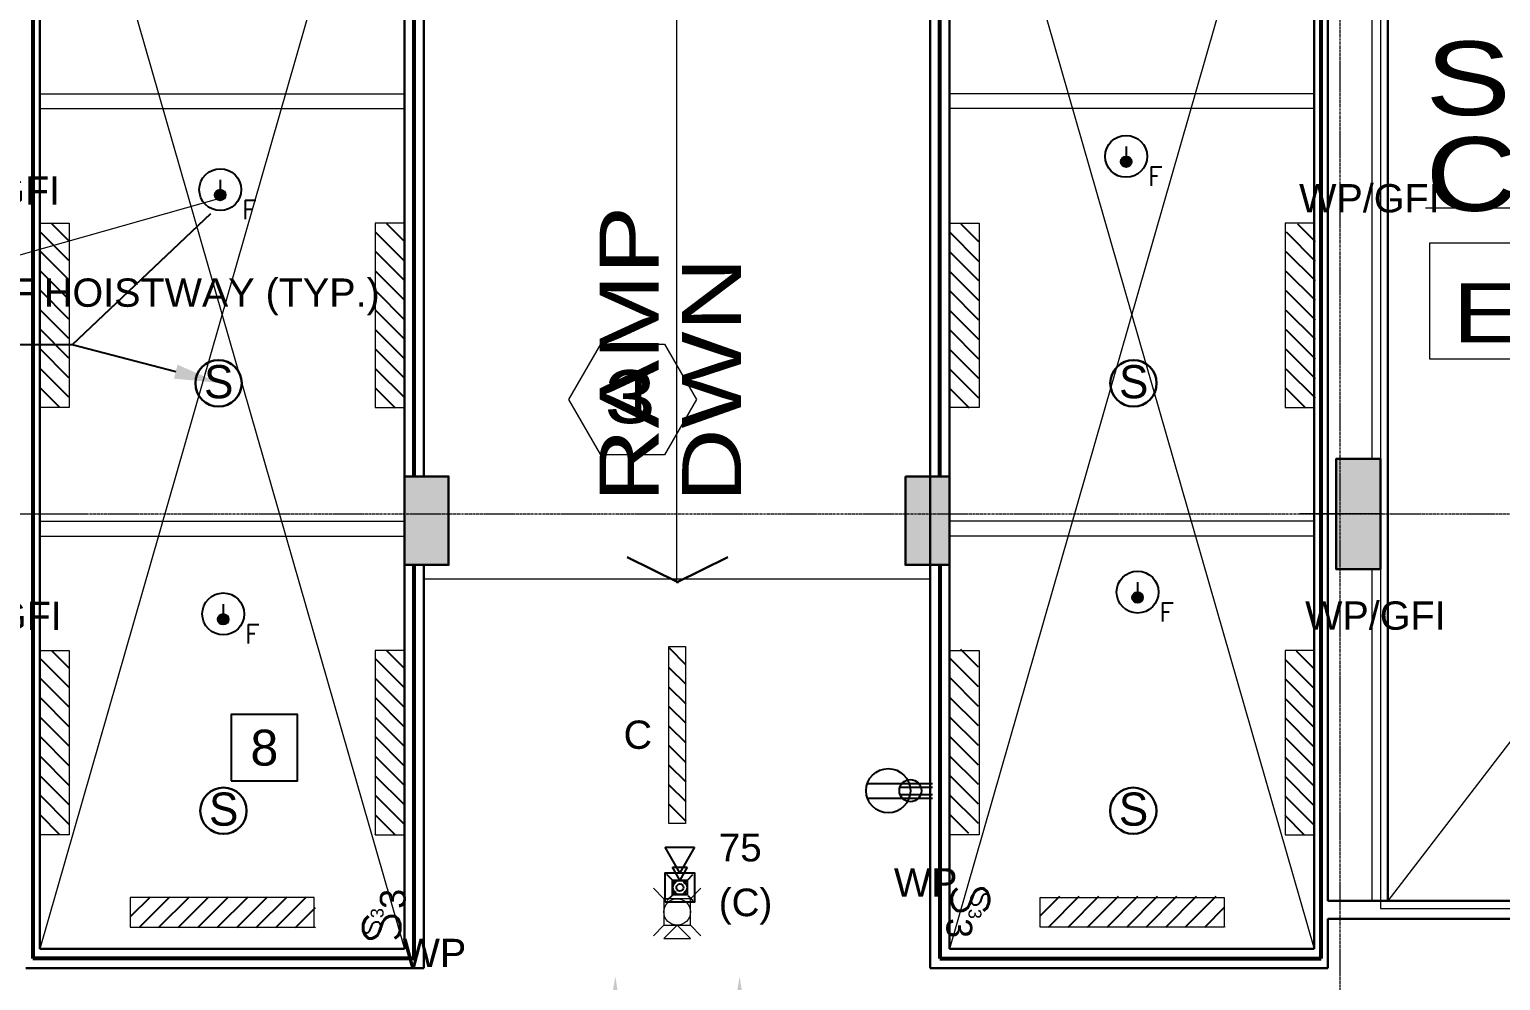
# Model space of a CAD drawing. Header units: inches. Extents: x -40190 to 0, y -3216 to 2257.
# Drawn here: x -22856.8 to -22457.3, y 540.5 to 798.7 of the extents above; entities that cross this region are included whole.
import ezdxf
from ezdxf import colors
from ezdxf.entities.mleader import LeaderData, LeaderLine
from ezdxf.enums import TextEntityAlignment as Align
from ezdxf.math import Vec2, Vec3

# ---------------------------------------------------------------- set-up
doc = ezdxf.new("R2010")
doc.units = ezdxf.units.IN
doc.header["$LTSCALE"] = 0.5
doc.header["$MEASUREMENT"] = 0
doc.linetypes.add('A113$0$CENTER', pattern=[2, 1.25, -0.25, 0.25, -0.25])
for name, color, linetype in [('0 @ 48', 7, 'Continuous'), ('0 @ 96', 7, 'Continuous'), ('A113$0$A-ANNO-IDEN', 8, 'Continuous'), ('A113$0$A-ANNO-PATT-13-14', 8, 'Continuous'), ('A113$0$A-ANNO-TEXT', 8, 'Continuous'), ('A113$0$A-COLS-COLS13-14', 8, 'Continuous'), ('A113$0$A-FLOR-HRAL', 8, 'Continuous'), ('A113$0$A-FLOR-OPEN-TO-BELOW', 8, 'Continuous'), ('A113$0$A-FLOR-OPN-TO-BELOW', 8, 'Continuous'), ('A113$0$A-FLOR-SLAB', 8, 'Continuous'), ('A113$0$A-GRID-GRDP0-15', 8, 'Continuous'), ('A113$0$A-WALL-FIRE', 8, 'Continuous'), ('A113$0$A-WALL-FULL-INTR', 8, 'Continuous'), ('A113$0$S-BEAM-ELEV', 8, 'Continuous'), ('A613$0$A-ANNO-REVS-BULL', 8, 'Continuous'), ('A613$0$br613 - E-Lite', 8, 'Continuous'), ('A613$0$br613 - Level 37', 8, 'Continuous'), ('A613$0$Level 30', 8, 'Continuous'), ('E-Anno-Keyn', 72, 'Continuous'), ('E-Anno-Note', 6, 'Continuous'), ('E-Emer-lite', 1, 'Continuous'), ('E-FIRE', 234, 'Continuous'), ('E-Lite-Exit', 13, 'Continuous'), ('E-Lite-Swch', 53, 'Continuous'), ('E-Lite-Swch @ 48', 53, 'Continuous'), ('E-Lite-Swch @ 96', 53, 'Continuous'), ('E-Powr-Devc', 233, 'Continuous'), ('E-Powr-Devc @ 48', 233, 'Continuous'), ('E-Powr-Devc @ 96', 233, 'Continuous'), ('E-TEXT', 6, 'Continuous'), ('M-HVAC-text', 6, 'Continuous'), ('XREF', 7, 'Continuous')]:
    doc.layers.add(name, color=color, linetype=linetype)
doc.styles.add('A113$0$Arial', font='arial.ttf', dxfattribs={"height": 0.076839})
doc.styles.add('A113$0$style-Arial', font='arial.ttf')
doc.styles.add('A613$0$style-Arial', font='arial.ttf')
doc.styles.add('M08', font='arial.ttf', dxfattribs={"height": 7.68})
doc.styles.add('MAMEP ANNO', font='arial.ttf', dxfattribs={"height": 0.101562})
doc.styles.get("Standard").update_dxf_attribs({"font": 'simplex.shx'})

# ---------------------------------------------------------------- blocks, each defined once
blk = doc.blocks.new('MLD-KeyNote')
at = {"color": 0, "linetype": 'Continuous', "transparency": 16777216}
blk.add_lwpolyline([(-0.09375, -0.09375), (0.09375, -0.09375), (0.09375, 0.09375), (-0.09375, 0.09375)], close=True, dxfattribs=at)
at = {"color": 0, "linetype": 'ByBlock', "transparency": 16777216, "style": 'MAMEP ANNO'}
blk.add_attdef('ID', text='', height=0.10156, dxfattribs=at).set_placement((0, 0), align=Align.MIDDLE_CENTER)
blk = doc.blocks.new('PWR-RecepDuplex-Anno')
at = {"color": 0, "linetype": 'ByBlock'}
for p, q in [((-0.0208, 0.1839), (-0.0208, 0)), ((0.0208, 0.1839), (0.0208, 0))]:
    blk.add_line(p, q, dxfattribs=at)
blk.add_circle((0, 0.125), 0.0625, dxfattribs=at)
at = {"color": 6, "style": 'MAMEP ANNO'}
blk.add_attdef('NOTES', (0.0932, 0.1875), '', height=0.0781, dxfattribs=at)
blk = doc.blocks.new('*U1269')
at = {"layer": 'E-Powr-Devc @ 48', "xscale": 48, "yscale": 48, "zscale": 48, "rotation": 90}
blk.add_blockref('PWR-RecepDuplex-Anno', (-22611.56, 592.05), dxfattribs=at)
at = {"layer": 'E-Powr-Devc @ 96', "xscale": 96, "yscale": 96, "zscale": 96, "rotation": 90}
blk.add_blockref('PWR-RecepDuplex-Anno', (-22611.56, 592.05), dxfattribs=at)
blk = doc.blocks.new('A113')
at = {"layer": 'A113$0$A-ANNO-IDEN', "lineweight": 13}
blk.add_line((-22477.804, 750.2238), (-22184.1263, 750.2238), dxfattribs=at)
blk.add_3dface([(-22476.6042, 740.7071), (-22370.9912, 740.7071), (-22370.9912, 709.1776), (-22476.6042, 709.1776)], dxfattribs=at)
at = {"layer": 'A113$0$A-ANNO-PATT-13-14', "lineweight": 30, "extrusion": (0, 0, -1)}
for points in [[(22502.0241, 682.1574, 4909.5523), (22490.0241, 682.1574, 4909.5523), (22502.0241, 652.1574, 4909.5523), (22490.0241, 652.1574, 4909.5523)], [(22755.0348, 677.3418, 4909.5523), (22743.0348, 677.3418, 4909.5523), (22755.0348, 653.3418, 4909.5523), (22743.0348, 653.3418, 4909.5523)]]:
    blk.add_solid(points, dxfattribs=at)
at = {"layer": 'A113$0$A-ANNO-PATT-13-14', "lineweight": 30}
blk.add_solid([(-22619.0037, 677.3419, -4909.5523), (-22607.0037, 677.3419, -4909.5523), (-22619.0037, 653.3419, -4909.5523), (-22607.0037, 653.3419, -4909.5523)], dxfattribs=at)
at = {"layer": 'A113$0$A-ANNO-TEXT', "lineweight": 0}
blk.add_line((-22681.1458, 807.7435), (-22681.1433, 648.5159), dxfattribs=at)
at = {"layer": 'A113$0$A-ANNO-TEXT', "lineweight": 30}
for p, q in [((-22680.6305, 648.5159), (-22694.5809, 655.4304)), ((-22667.193, 655.4304), (-22681.1433, 648.5159))]:
    blk.add_line(p, q, dxfattribs=at)
at = {"layer": 'A113$0$A-ANNO-TEXT', "lineweight": 0, "flags": 128}
blk.add_lwpolyline([(-22968.9251, 712.6464), (-22947.3195, 712.6464), (-22803.5142, 753.3053)], dxfattribs=at)
at = {"layer": 'A113$0$A-COLS-COLS13-14', "lineweight": 0}
for p, q in [((-22888.1237, 667.1544, -4909.5523), (-22841.3992, 667.1544, -4909.5523)), ((-22489.497, 667.1544, -4909.5523), (-22511.8834, 667.1544, -4909.5523))]:
    blk.add_line(p, q, dxfattribs=at)
at = {"layer": 'A113$0$A-COLS-COLS13-14', "lineweight": 30}
for points in [[(-22490.0241, 682.1574, -4909.5523), (-22502.0241, 682.1574, -4909.5523), (-22502.0241, 652.1574, -4909.5523), (-22490.0241, 652.1574, -4909.5523)], [(-22755.0348, 677.3418, -4909.5523), (-22743.0348, 677.3418, -4909.5523), (-22743.0348, 653.3418, -4909.5523), (-22755.0348, 653.3418, -4909.5523)], [(-22619.0037, 677.3419, -4909.5523), (-22607.0037, 677.3419, -4909.5523), (-22607.0037, 653.3419, -4909.5523), (-22619.0037, 653.3419, -4909.5523)]]:
    blk.add_3dface(points, dxfattribs=at)
at = {"layer": 'A113$0$A-FLOR-HRAL', "lineweight": 13}
blk.add_line((-22749.7521, 649.5238, 1992.7541), (-22612.2739, 649.5238, 1992.7541), dxfattribs=at)
at = {"layer": 'A113$0$A-FLOR-OPEN-TO-BELOW', "lineweight": 0}
for p, q in [((-22854.0236, 893.4144, 1992.7541), (-22755.0224, 549.1488, 1992.7541)), ((-22755.0231, 893.4145, 1992.7541), (-22854.0229, 549.149, 1992.7541)), ((-22607.0242, 893.4145, 1992.7541), (-22507.9994, 549.1637, 1992.7541)), ((-22508.0238, 893.4144, 1992.7541), (-22607.0239, 549.1488, 1992.7541))]:
    blk.add_line(p, q, dxfattribs=at)
at = {"layer": 'A113$0$A-FLOR-OPN-TO-BELOW', "lineweight": 0}
blk.add_line((-22155.0187, 996.2051, 1992.7541), (-22487.9924, 562.1223, 1992.7541), dxfattribs=at)
at = {"layer": 'A113$0$A-FLOR-SLAB', "lineweight": 0}
for p, q in [((-22489.9935, 998.2051, 1992.7541), (-22489.9935, 560.1223, 1992.7541)), ((-22489.9935, 560.1223, 1992.7541), (-22153.0219, 560.1223, 1992.7541))]:
    blk.add_line(p, q, dxfattribs=at)
for points in [[(-22854.0242, 1009.1644, 1992.7541), (-22755.0392, 1009.1644, 1992.7541), (-22755.0392, 549.1632, 1992.7541), (-22854.0242, 549.1632, 1992.7541)], [(-22508.0235, 1009.1644, 1992.7541), (-22607.0218, 1009.1644, 1992.7541), (-22607.0218, 549.163, 1992.7541), (-22508.0235, 549.163, 1992.7541)]]:
    blk.add_3dface(points, dxfattribs=at)
at = {"layer": 'A113$0$A-GRID-GRDP0-15', "linetype": 'A113$0$CENTER', "lineweight": 0}
for p, q in [((-22501.0236, 2113.2362), (-22501.0236, -676.9042)), ((-23884.5631, 667.1574), (-20368.7317, 667.1574))]:
    blk.add_line(p, q, dxfattribs=at)
at = {"layer": 'A113$0$A-WALL-FIRE', "lineweight": 53}
for p, q in [((-22855.8986, 1011.7999, 1992.7541), (-22855.8979, 546.5134, 1992.7541)), ((-22506.1489, 546.5501, 1992.7541), (-22506.1489, 1011.8, 1992.7541)), ((-22752.3957, 677.3419, 1992.7541), (-22752.3957, 871.5238, 1992.7541)), ((-22609.6507, 677.3419, 1992.7541), (-22609.6507, 871.5239, 1992.7541)), ((-22752.3957, 546.5134, 1992.7541), (-22752.3957, 653.3418, 1992.7541)), ((-22609.6489, 653.3419, 1992.7541), (-22609.6489, 546.5346, 1992.7541)), ((-22752.3957, 546.5134, 1992.7541), (-22855.8979, 546.5134, 1992.7541)), ((-22609.6489, 546.5346, 1992.7541), (-22506.1489, 546.5501, 1992.7541))]:
    blk.add_line(p, q, dxfattribs=at)
at = {"layer": 'A113$0$A-WALL-FULL-INTR', "lineweight": 30}
for p, q in [((-22504.2741, 1014.4354, 1992.7541), (-22504.2748, 562.1223, 1992.7541)), ((-22487.9936, 1014.4354, 1992.7541), (-22487.9924, 562.1223, 1992.7541)), ((-22854.0234, 893.4144, 1992.7541), (-22854.0229, 549.149, 1992.7541)), ((-22607.0446, 893.4145, 1992.7541), (-22607.0397, 549.16, 1992.7541)), ((-22508.0238, 893.4144, 1992.7541), (-22508.0244, 549.1749, 1992.7541)), ((-22755.0022, 871.5238, 1992.7541), (-22755.0021, 549.1488, 1992.7541)), ((-22749.7522, 869.5238, 1992.7541), (-22749.7521, 677.3418, 1992.7541)), ((-22612.2943, 869.5238, 1992.7541), (-22612.2896, 543.9092, 1992.7541)), ((-22749.7521, 653.3418, 1992.7541), (-22749.7521, 543.8779, 1992.7541)), ((-22504.2748, 562.1223, 1992.7541), (-22147.8169, 562.1218, 1992.7541)), ((-22504.2748, 557.2473, 1992.7541), (-22504.2749, 543.9254, 1992.7541)), ((-22504.2748, 557.2473, 1992.7541), (-22149.0676, 557.2468, 1992.7541)), ((-22854.0229, 549.149, 1992.7541), (-22755.0021, 549.1488, 1992.7541)), ((-22607.0397, 549.16, 1992.7541), (-22508.0244, 549.1749, 1992.7541)), ((-22857.7729, 543.8781, 1992.7541), (-22749.7521, 543.8779, 1992.7541)), ((-22612.2896, 543.9092, 1992.7541), (-22504.2749, 543.9254, 1992.7541))]:
    blk.add_line(p, q, dxfattribs=at)
at = {"layer": 'A113$0$A-WALL-FULL-INTR', "lineweight": 0}
for p, q in [((-22492.2429, 682.1574, 1992.7541), (-22492.2429, 888.1574, 1992.7541)), ((-22492.242, 562.1223, 1992.7541), (-22492.242, 652.1574, 1992.7541))]:
    blk.add_line(p, q, dxfattribs=at)
for p in [(-22793.4821, 549.1489, 1992.7541), (-22793.4821, 543.878, 1992.7541)]:
    blk.add_point(p, dxfattribs=at)
at = {"layer": 'A113$0$S-BEAM-ELEV', "lineweight": 13}
for p, q in [((-22854.119, 781.159, 1992.7541), (-22754.9989, 781.1589, 1992.7541)), ((-22507.9279, 781.159, 1992.7541), (-22607.048, 781.1589, 1992.7541)), ((-22854.119, 777.159, 1992.7541), (-22754.9988, 777.1589, 1992.7541)), ((-22507.928, 777.159, 1992.7541), (-22607.0482, 777.1589, 1992.7541)), ((-22854.1188, 665.1555, 1992.7541), (-22754.9989, 665.1555, 1992.7541)), ((-22507.9282, 665.1555, 1992.7541), (-22607.0481, 665.1555, 1992.7541)), ((-22854.1188, 661.1555, 1992.7541), (-22754.9989, 661.1555, 1992.7541)), ((-22507.9282, 661.1555, 1992.7541), (-22607.0481, 661.1555, 1992.7541))]:
    blk.add_line(p, q, dxfattribs=at)
at = {"layer": 'A113$0$A-ANNO-IDEN', "lineweight": 13, "attachment_point": 7, "line_spacing_factor": 0.6, "style": 'A113$0$Arial'}
for s, insert, char_height in [('\\H1x;\\W1.24688;SKYLIGHT', (-22477.805, 775.1196), 19.999996), ("\\H1x;\\W1.24688;CONTROL RM. 'B'", (-22477.805, 749.1196), 19.999996), ('\\H1x;\\W1.24688;E1331A', (-22470.4202, 713.487), 15.999998)]:
    blk.add_mtext(s, dxfattribs=dict(at, insert=insert, char_height=char_height))
at = {"layer": 'A113$0$A-ANNO-TEXT', "lineweight": 70, "style": 'A113$0$style-Arial', "width": 1.246875}
for s, p in [('RAMP', (-22686.02, 670.2627)), ('DWN', (-22663.62, 670.2627))]:
    blk.add_text(s, height=16, rotation=90, dxfattribs=at).set_placement(p)
blk = doc.blocks.new('*U975')
at = {"layer": 'A613$0$br613 - Level 37', "linetype": 'Continuous', "lineweight": 0}
for p, q in [((-3.6, 3.97), (-6.46, 6.83)), ((3.6, 3.97), (6.46, 6.83)), ((-3.6, -3.23), (-6.46, -6.09)), ((0, -3.23), (-3.6, -6.83)), ((0, -3.23), (3.6, -6.83)), ((3.6, -3.23), (6.46, -6.09)), ((-3.6, -6.83), (3.6, -6.83))]:
    blk.add_line(p, q, dxfattribs=at)
blk.add_circle((0, 0.37), 3.6, dxfattribs=at)
blk.add_3dface([(-3.6, -3.23), (3.6, -3.23), (3.6, 3.97), (-3.6, 3.97)], dxfattribs=at)
blk = doc.blocks.new('*U1002')
at = {"layer": 'A613$0$Level 30', "linetype": 'Continuous', "lineweight": 30}
blk.add_circle((0.01, -0.44), 6.29, dxfattribs=at)
at = {"layer": 'A613$0$Level 30', "linetype": 'Continuous', "lineweight": 30, "style": 'A613$0$style-Arial', "width": 0.95}
blk.add_text('S', height=9, dxfattribs=at).set_placement((-3.91, -4.5))
blk = doc.blocks.new('A613')
at = {"layer": 'A613$0$A-ANNO-REVS-BULL', "lineweight": 13, "elevation": 0.01, "flags": 128}
blk.add_lwpolyline([(-22701.78, 713.34), (-22684.46, 713.34), (-22675.8, 698.34), (-22684.46, 683.34), (-22701.78, 683.34), (-22710.44, 698.34), (-22701.78, 713.34)], close=True, dxfattribs=at)
at = {"layer": 'A613$0$br613 - E-Lite', "lineweight": 13}
for points in [[(-22854.12, 696.16, 2679.43), (-22854.12, 746.16, 2679.43), (-22846.12, 746.16, 2679.43), (-22846.12, 696.16, 2679.43)], [(-22755, 696.16, 2679.43), (-22755, 746.16, 2679.43), (-22763, 746.16, 2679.43), (-22763, 696.16, 2679.43)], [(-22607.05, 696.16, 2679.43), (-22607.05, 746.16, 2679.43), (-22599.05, 746.16, 2679.43), (-22599.05, 696.16, 2679.43)], [(-22507.93, 696.16, 2679.43), (-22507.93, 746.16, 2679.43), (-22515.93, 746.16, 2679.43), (-22515.93, 696.16, 2679.43)], [(-22678.77, 631.25, 2679.43), (-22678.77, 583.25, 2679.43), (-22683.27, 583.25, 2679.43), (-22683.27, 631.25, 2679.43)], [(-22854.12, 580.2, 2679.43), (-22854.12, 630.2, 2679.43), (-22846.12, 630.2, 2679.43), (-22846.12, 580.2, 2679.43)], [(-22755, 580.2, 2679.43), (-22755, 630.2, 2679.43), (-22763, 630.2, 2679.43), (-22763, 580.2, 2679.43)], [(-22607.05, 580.2, 2679.43), (-22607.05, 630.2, 2679.43), (-22599.05, 630.2, 2679.43), (-22599.05, 580.2, 2679.43)], [(-22507.93, 580.2, 2679.43), (-22507.93, 630.2, 2679.43), (-22515.93, 630.2, 2679.43), (-22515.93, 580.2, 2679.43)], [(-22829.56, 555.15, 2679.43), (-22779.56, 555.15, 2679.43), (-22779.56, 563.15, 2679.43), (-22829.56, 563.15, 2679.43)], [(-22532.49, 555.15, 2679.43), (-22582.49, 555.15, 2679.43), (-22582.49, 563.15, 2679.43), (-22532.49, 563.15, 2679.43)]]:
    blk.add_3dface(points, dxfattribs=at)
at = {"layer": 'A613$0$br613 - Level 37', "lineweight": 0}
blk.add_blockref('*U975', (-22681.02, 558.88, 2679.43), dxfattribs=at)
at = {"layer": 'A613$0$Level 30', "lineweight": 30}
for p in [(-22805.56, 703.16, 2679.43), (-22557.12, 703.16, 2679.43), (-22804.21, 587.16, 2679.43), (-22557.17, 587.16, 2679.43)]:
    blk.add_blockref('*U1002', p, dxfattribs=at)
at = {"layer": 'A613$0$A-ANNO-REVS-BULL', "lineweight": 13, "style": 'A613$0$style-Arial', "width": 1.246876}
blk.add_text('3', height=14.4, dxfattribs=at).set_placement((-22693.81, 699.1, 0.01), align=Align.MIDDLE_CENTER)
blk = doc.blocks.new('FA-StrobeSymbol-Anno')
at = {"color": 0, "linetype": 'ByBlock'}
for p, q in [((-0.0442, 0.0442), (-0.0737, 0.0736)), ((0.0442, 0.0442), (0.0736, 0.0737)), ((-0.0442, -0.0442), (-0.0736, -0.0737)), ((0.0442, -0.0442), (0.0737, -0.0736))]:
    blk.add_line(p, q, dxfattribs=at)
blk.add_circle((0, 0), 0.0403, dxfattribs=at)
blk = doc.blocks.new('*U1303')
at = {"layer": '0 @ 48', "color": 0, "linetype": 'ByBlock', "xscale": 24, "yscale": 24, "zscale": 24}
blk.add_blockref('FA-StrobeSymbol-Anno', (0, 4), dxfattribs=at)
at = {"layer": '0 @ 96', "color": 0, "linetype": 'ByBlock', "xscale": 48, "yscale": 48, "zscale": 48}
blk.add_blockref('FA-StrobeSymbol-Anno', (0, 4), dxfattribs=at)
blk = doc.blocks.new('FA-Speaker-Anno')
at = {"color": 0, "linetype": 'ByBlock'}
for p, q in [((0.0833, 0), (0.1562, 0.0417)), ((0.1562, 0.0417), (0.1562, -0.0417)), ((0.1562, -0.0417), (0.0833, 0))]:
    blk.add_line(p, q, dxfattribs=at)
blk.add_lwpolyline([(0, 0.0417), (0.0833, 0.0417), (0.0833, -0.0417), (0, -0.0417)], close=True, dxfattribs=at)
blk = doc.blocks.new('*U1304')
at = {"layer": '0 @ 48', "color": 0, "linetype": 'ByBlock', "xscale": 48, "yscale": 48, "zscale": 48, "rotation": 90}
blk.add_blockref('FA-Speaker-Anno', (0, 2), dxfattribs=at)
at = {"layer": '0 @ 96', "color": 0, "linetype": 'ByBlock', "xscale": 96, "yscale": 96, "zscale": 96, "rotation": 90}
blk.add_blockref('FA-Speaker-Anno', (0, 0), dxfattribs=at)
blk = doc.blocks.new('*U360')
for name in ['*U1304', '*U1303']:
    blk.add_blockref(name, (0, 0))
at = {"color": 6, "style": 'MAMEP ANNO'}
for s, p in [('75', (10.55, 11.08)), ('(C)', (10.55, -3.78))]:
    blk.add_text(s, height=7.5, dxfattribs=at).set_placement(p)
blk = doc.blocks.new('LTG-Switch-Anno')
at = {"color": 0, "linetype": 'ByBlock'}
blk.add_text('S', height=0.1042, dxfattribs=at).set_placement((0, -0.1094), align=Align.CENTER)
at = {"color": 6, "style": 'MAMEP ANNO'}
blk.add_attdef('SUB', (0.0521, -0.125), '', height=0.0729, dxfattribs=at)
blk = doc.blocks.new('*U1308')
at = {"layer": 'E-Lite-Swch @ 48', "xscale": 48, "yscale": 48, "zscale": 48, "rotation": 89.99999999999999}
blk.add_blockref('LTG-Switch-Anno', (-22766.6, 554.97, 0), dxfattribs=at).add_auto_attribs({'SUB': '3'})
at = {"layer": 'E-Lite-Swch @ 96', "xscale": 96, "yscale": 96, "zscale": 96, "rotation": 89.99999999999999}
blk.add_blockref('LTG-Switch-Anno', (-22766.6, 554.97, 0), dxfattribs=at).add_auto_attribs({'SUB': '3'})
blk = doc.blocks.new('A$C5D764356')
h = blk.add_hatch(color=256)
edge = h.paths.add_edge_path()
edge.add_arc((6, 6.9), 1.53, 0, 360)
blk.add_line((6, 11.23), (6, 8.43))
for centre, radius in [((6, 8.43), 6), ((6, 6.9), 1.53)]:
    blk.add_circle(centre, radius)
at = {"linetype": 'Continuous', "lineweight": -3}
blk.add_text('F', height=5.4, dxfattribs=at).set_placement((14.32, 2.7), align=Align.MIDDLE)
blk = doc.blocks.new('*U1309')
at = {"layer": 'E-Lite-Swch @ 48', "xscale": 48, "yscale": 48, "zscale": 48, "rotation": 270}
blk.add_blockref('LTG-Switch-Anno', (-22595.77, 562.48), dxfattribs=at).add_auto_attribs({'SUB': '3'})
at = {"layer": 'E-Lite-Swch @ 96', "xscale": 96, "yscale": 96, "zscale": 96, "rotation": 270}
blk.add_blockref('LTG-Switch-Anno', (-22595.77, 562.48), dxfattribs=at).add_auto_attribs({'SUB': '3'})
blk = doc.blocks.new('*U362')
at = {"color": 21, "linetype": 'ByBlock'}
ml = blk.add_multileader_mtext('Standard', dxfattribs=at)
ml.set_content('', color=21, style='MAMEP ANNO')
ml.set_leader_properties(color=256)
ml.build(insert=Vec2(0, 0))
ml.multileader.update_dxf_attribs({"has_dogleg": 0, "text_right_attachment_type": 3, "dogleg_length": 3.84, "arrow_head_size": 7.5, "scale": 96})
ctx = ml.context
ctx.base_point, ctx.scale, ctx.char_height, ctx.arrow_head_size, ctx.landing_gap_size, ctx.plane_origin = Vec3(12.43, 11.25), 96, 7.5, 7.5, 3.75, Vec3(-12.43, 11.25)
ctx.right_attachment = 3
notes = []
notes.append((ctx, [(0, (1, 1, 0), (-356.57, 11.25), (1, 0), 369, [(0, [(-12.43, 11.25)], 0, [])])]))
ctx.mtext.insert, ctx.mtext.flow_direction = Vec3(16.18, 15), 5
ml = blk.add_multileader_mtext('Standard', dxfattribs=at)
ml.set_content('', color=21, style='MAMEP ANNO')
ml.set_leader_properties(color=256)
ml.build(insert=Vec2(0, 0))
ml.multileader.update_dxf_attribs({"has_dogleg": 0, "text_right_attachment_type": 3, "dogleg_length": 3.84, "arrow_head_size": 7.5, "scale": 96})
ctx = ml.context
ctx.base_point, ctx.scale, ctx.char_height, ctx.arrow_head_size, ctx.landing_gap_size, ctx.plane_origin = Vec3(12.43, -11.25), 96, 7.5, 7.5, 3.75, Vec3(-12.43, -11.25)
ctx.right_attachment = 3
notes.append((ctx, [(0, (1, 1, 0), (-356.57, -11.25), (1, 0), 369, [(0, [(-12.43, -11.25)], 0, [])])]))
ctx.mtext.insert, ctx.mtext.flow_direction = Vec3(16.18, -7.5), 5
for ctx, leaders in notes:
    for number, flags, end, landing, length, lines in leaders:
        leader = LeaderData()
        leader.index, (leader.has_last_leader_line, leader.has_dogleg_vector, leader.attachment_direction) = number, flags
        leader.last_leader_point, leader.dogleg_vector, leader.dogleg_length = Vec3(end), Vec3(landing), length
        for number, points, colour, breaks in lines:
            line = LeaderLine()
            line.index, line.vertices, line.color, line.breaks = number, Vec3.list(points), colors.encode_raw_color(colour), breaks
            leader.lines.append(line)
        ctx.leaders.append(leader)

msp = doc.modelspace()

# ---------------------------------------------------------------- hatches: boundary and pattern name
at = {"layer": 'E-Emer-lite'}
h = msp.add_hatch(dxfattribs=at)
h.set_pattern_fill('ANSI31', color=256, scale=30, angle=90)
h.set_pattern_definition([(135, (-24176.7314, 25247.386), (-2.65165043, -2.65165043), [])])
h.paths.add_polyline_path([(-22854.04, 696.22), (-22854.01, 746.16), (-22846.13, 746.16), (-22846.11, 696.2)])
h = msp.add_hatch(dxfattribs=at)
h.set_pattern_fill('ANSI31', color=256, scale=30, angle=90)
h.set_pattern_definition([(135, (-24085.496, 25247.1076), (-2.65165043, -2.65165043), [])])
h.paths.add_polyline_path([(-22762.8, 695.94), (-22762.77, 745.89), (-22754.89, 745.88), (-22754.87, 695.92)])
h = msp.add_hatch(dxfattribs=at)
h.set_pattern_fill('ANSI31', color=256, scale=30, angle=90)
h.set_pattern_definition([(135, (-23929.641, 25247.1267), (-2.65165043, -2.65165043), [])])
h.paths.add_polyline_path([(-22606.95, 695.96), (-22606.92, 745.9), (-22599.04, 745.9), (-22599.02, 695.94)])
h = msp.add_hatch(dxfattribs=at)
h.set_pattern_fill('ANSI31', color=256, scale=30, angle=90)
h.set_pattern_definition([(135, (-23838.2967, 25247.1267), (-2.65165043, -2.65165043), [])])
h.paths.add_polyline_path([(-22515.6, 695.96), (-22515.57, 745.9), (-22507.69, 745.9), (-22507.67, 695.94)])
h = msp.add_hatch(dxfattribs=at)
h.set_pattern_fill('ANSI31', color=256, scale=30, angle=90)
h.set_pattern_definition([(135, (-24176.5788, 25131.3612), (-2.65165043, -2.65165043), [])])
h.paths.add_polyline_path([(-22853.89, 580.19), (-22853.85, 630.14), (-22845.97, 630.14), (-22845.95, 580.18)])
h = msp.add_hatch(dxfattribs=at)
h.set_pattern_fill('ANSI31', color=256, scale=30, angle=90)
h.set_pattern_definition([(135, (-24085.5872, 25131.367), (-2.65165043, -2.65165043), [])])
h.paths.add_polyline_path([(-22762.89, 580.2), (-22762.86, 630.14), (-22754.98, 630.14), (-22754.96, 580.18)])
h = msp.add_hatch(dxfattribs=at)
h.set_pattern_fill('ANSI31', color=256, scale=30, angle=90)
h.set_pattern_definition([(135, (-24005.8265, 25134.227), (-2.65165043, -2.65165043), [])])
h.paths.add_polyline_path([(-22683.13, 583.06), (-22683.1, 631.05), (-22678.58, 631.05), (-22678.56, 583.04)])
h = msp.add_hatch(dxfattribs=at)
h.set_pattern_fill('ANSI31', color=256, scale=30, angle=90)
h.set_pattern_definition([(135, (-23929.702, 25131.5727), (-2.65165043, -2.65165043), [])])
h.paths.add_polyline_path([(-22607.01, 580.4), (-22606.98, 630.35), (-22599.1, 630.35), (-22599.08, 580.39)])
h = msp.add_hatch(dxfattribs=at)
h.set_pattern_fill('ANSI31', color=256, scale=30, angle=90)
h.set_pattern_definition([(135, (-23838.537, 25131.1295), (-2.65165043, -2.65165043), [])])
h.paths.add_polyline_path([(-22515.84, 579.96), (-22515.81, 629.91), (-22507.93, 629.9), (-22507.91, 579.95)])
h = msp.add_hatch(dxfattribs=at)
h.set_pattern_fill('ANSI31', color=256, scale=30)
h.set_pattern_definition([(45, (1721.7195, 1885.7714), (-2.65165043, 2.65165043), [])])
h.paths.add_polyline_path([(-22829.24, 563.28), (-22779.09, 563.28), (-22779.09, 554.93), (-22829.24, 554.93)])
h = msp.add_hatch(dxfattribs=at)
h.set_pattern_fill('ANSI31', color=256, scale=30)
h.set_pattern_definition([(45, (1968.652, 1885.8895), (-2.65165043, 2.65165043), [])])
h.paths.add_polyline_path([(-22582.31, 563.4), (-22532.16, 563.4), (-22532.16, 555.05), (-22582.31, 555.05)])

# ---------------------------------------------------------------- block references
at = {"layer": 'E-FIRE'}
msp.add_blockref('*U360', (-22680.14, 561.77), dxfattribs=at)
at = {"layer": 'E-FIRE', "xscale": 0.9486373537720567, "yscale": 0.9486373537720567, "zscale": 0.9486373537720567}
for p in [(-22564.67, 756.21), (-22810.64, 747.17), (-22561.57, 637.95), (-22809.83, 632.02)]:
    msp.add_blockref('A$C5D764356', p, dxfattribs=at)
at = {"layer": 'E-Lite-Exit', "xscale": 1.5, "yscale": 1.5, "zscale": 1.5, "rotation": 270}
msp.add_blockref('*U362', (-22680.81, 523.04), dxfattribs=at)
at = {"layer": 'E-Lite-Swch'}
for name in ['*U1308', '*U1309']:
    msp.add_blockref(name, (0, 0), dxfattribs=at)
at = {"layer": 'E-Powr-Devc'}
msp.add_blockref('*U1269', (0, 0), dxfattribs=at)
at = {"layer": 'XREF'}
for name, p in [('A113', (0.08, 0)), ('A613', (0.13, -0.11))]:
    msp.add_blockref(name, p, dxfattribs=at)

# ---------------------------------------------------------------- texts
at = {"layer": 'E-TEXT', "style": 'M08'}
for s, p in [('WP/GFI', (-22886.58, 751.07)), ('WP/GFI', (-22512.01, 748.99, 0)), ('WP/GFI', (-22886.11, 635.63)), ('WP/GFI', (-22510.38, 635.74, 0)), ('C', (-22695.44, 603.41)), ('WP', (-22622.05, 563.31, 0)), ('WP', (-22755.43, 544.17))]:
    msp.add_text(s, height=7.68, dxfattribs=at).set_placement(p)

# ---------------------------------------------------------------- leaders
at = {"layer": 'E-Anno-Keyn'}
ml = msp.add_multileader_block('Standard', dxfattribs=at)
ml.set_content('MLD-KeyNote', color=256, scale=96)
ml.set_attribute('ID', '18', width=0)
ml.set_leader_properties(color=256, linetype='Continuous')
ml.build(insert=Vec2(0, 0))
ml.multileader.update_dxf_attribs({"has_dogleg": 0, "text_left_attachment_type": 2, "text_right_attachment_type": 2, "dogleg_length": 3.84, "arrow_head_size": 12, "scale": 96})
ctx = ml.context
ctx.base_point, ctx.scale, ctx.char_height, ctx.arrow_head_size, ctx.landing_gap_size, ctx.plane_origin = Vec3(-23166.12, 1004.81), 96, 737.28, 12, 384, Vec3(-23254.36, 947.57)
ctx.left_attachment, ctx.right_attachment = 2, 2
notes = []
notes.append((ctx, [(0, (0, 0, 0), (0, 0), (1, 0), 1, [])]))
ctx.block.insert = Vec3(-23157.12, 1004.81)
ml = msp.add_multileader_block('Standard', dxfattribs=at)
ml.set_content('MLD-KeyNote', color=(89, 89, 89), scale=96)
ml.set_attribute('ID', '8', width=0)
ml.set_leader_properties(color=256, linetype='Continuous')
ml.build(insert=Vec2(0, 0))
ml.multileader.update_dxf_attribs({"has_dogleg": 0, "text_left_attachment_type": 2, "text_right_attachment_type": 2, "dogleg_length": 3.84, "arrow_head_size": 12, "scale": 96})
ctx = ml.context
ctx.base_point, ctx.scale, ctx.char_height, ctx.arrow_head_size, ctx.landing_gap_size, ctx.plane_origin = Vec3(-23073.72, 986.39), 96, 737.28, 12, 384, Vec3(-23174.97, 930.5)
ctx.left_attachment, ctx.right_attachment = 2, 2
notes.append((ctx, [(0, (0, 0, 0), (0, 0), (1, 0), 1, [])]))
ctx.block.insert = Vec3(-23064.72, 986.39)
ml = msp.add_multileader_block('Standard', dxfattribs=at)
ml.set_content('MLD-KeyNote', color=(89, 89, 89), scale=96)
ml.set_attribute('ID', '7', width=0)
ml.set_leader_properties(color=256, linetype='Continuous')
ml.build(insert=Vec2(0, 0))
ml.multileader.update_dxf_attribs({"has_dogleg": 0, "text_left_attachment_type": 2, "text_right_attachment_type": 2, "dogleg_length": 3.84, "arrow_head_size": 12, "scale": 96})
ctx = ml.context
ctx.base_point, ctx.scale, ctx.char_height, ctx.arrow_head_size, ctx.landing_gap_size, ctx.plane_origin = Vec3(-22399.48, 648.28), 96, 737.28, 12, 384, Vec3(-22436.83, 603.56)
ctx.left_attachment, ctx.right_attachment = 2, 2
notes.append((ctx, [(0, (1, 1, 0), (-22768.48, 648.28), (1, 0), 369, [(1, [(-22434.57, 611.88), (-22410.1, 648.28), (-22417.75, 612.31), (-22410.48, 648.28)], 0, [])])]))
ctx.block.insert = Vec3(-22390.48, 648.28)
ml = msp.add_multileader_block('Standard', dxfattribs=at)
ml.set_content('MLD-KeyNote', color=(89, 89, 89), scale=96)
ml.set_attribute('ID', '7', width=0)
ml.set_leader_properties(color=256, linetype='Continuous')
ml.build(insert=Vec2(0, 0))
ml.multileader.update_dxf_attribs({"has_dogleg": 0, "text_left_attachment_type": 2, "text_right_attachment_type": 2, "dogleg_length": 3.84, "arrow_head_size": 12, "scale": 96})
ctx = ml.context
ctx.base_point, ctx.scale, ctx.char_height, ctx.arrow_head_size, ctx.landing_gap_size, ctx.plane_origin = Vec3(-23002.74, 643.28), 96, 737.28, 12, 384, Vec3(-22970.74, 598.57)
ctx.left_attachment, ctx.right_attachment = 2, 2
notes.append((ctx, [(1, (1, 1, 0), (-22615.74, 643.28), (-1, 0), 369, [(1, [(-22968.47, 606.88), (-22973.68, 643.28), (-22951.66, 607.31), (-22973.68, 643.28)], 0, [])])]))
ctx.block.insert = Vec3(-22993.74, 643.28)
ml = msp.add_multileader_block('Standard', dxfattribs=at)
ml.set_content('MLD-KeyNote', color=(89, 89, 89), scale=96)
ml.set_attribute('ID', '8', width=0)
ml.set_leader_properties(color=256, linetype='Continuous')
ml.build(insert=Vec2(0, 0))
ml.multileader.update_dxf_attribs({"has_dogleg": 0, "text_left_attachment_type": 2, "text_right_attachment_type": 2, "dogleg_length": 3.84, "arrow_head_size": 12, "scale": 96})
ctx = ml.context
ctx.base_point, ctx.scale, ctx.char_height, ctx.arrow_head_size, ctx.landing_gap_size, ctx.plane_origin = Vec3(-22801.97, 603.73), 96, 737.28, 12, 384, Vec3(-22903.22, 547.85)
ctx.left_attachment, ctx.right_attachment = 2, 2
notes.append((ctx, [(0, (0, 0, 0), (0, 0), (1, 0), 1, [])]))
ctx.block.insert = Vec3(-22792.97, 603.73)
at = {"layer": 'E-Anno-Note'}
ml = msp.add_multileader_mtext('Standard', dxfattribs=at)
ml.set_content('EQUIPMENT IN TOP OF HOISTWAY (TYP.)', color=(89, 89, 89), style='MAMEP ANNO')
ml.set_leader_properties(color=256, linetype='Continuous')
ml.build(insert=Vec2(0, 0))
ml.multileader.update_dxf_attribs({"has_dogleg": 0, "text_right_attachment_type": 3, "dogleg_length": 3.84, "arrow_head_size": 12, "scale": 96})
ctx = ml.context
ctx.base_point, ctx.scale, ctx.char_height, ctx.arrow_head_size, ctx.landing_gap_size, ctx.plane_origin = Vec3(-22979.95, 726.09), 96, 7.68, 12, 3.75, Vec3(-22763.68, 658.42)
ctx.right_attachment = 3
notes.append((ctx, [(0, (1, 1, 0), (-22495.28, 713.02), (-1, 0), 369, [(1, [(-22805.43, 702.77), (-22845.13, 713.02), (-22807.57, 748.59), (-22845.13, 713.02)], 0, [])])]))
ctx.mtext.insert, ctx.mtext.width, ctx.mtext.flow_direction = Vec3(-22976.2, 731.06), 116.2725, 5
ml = msp.add_multileader_mtext('Standard', dxfattribs=at)
ml.set_content('', color=256, style='MAMEP ANNO')
ml.set_leader_properties(color=256, linetype='Continuous')
ml.build(insert=Vec2(0, 0))
ml.multileader.update_dxf_attribs({"has_dogleg": 0, "text_right_attachment_type": 3, "dogleg_length": 3.84, "arrow_head_size": 12, "scale": 96})
ctx = ml.context
ctx.base_point, ctx.scale, ctx.char_height, ctx.arrow_head_size, ctx.landing_gap_size, ctx.plane_origin = Vec3(-22941.25, 581.74), 96, 9.75, 12, 3.75, Vec3(-22909.15, 594.85)
ctx.right_attachment, ctx.text_align_type = 3, 2
notes.append((ctx, [(0, (1, 1, 0), (-22564.75, 581.74), (-1, 0), 369, [(0, [(-22909.15, 594.85), (-22930.89, 581.74)], 0, [])])]))
ctx.mtext.insert, ctx.mtext.alignment, ctx.mtext.flow_direction = Vec3(-22937.5, 586.62), 3, 5
ml = msp.add_multileader_mtext('Standard', dxfattribs=at)
ml.set_content('HEAT TRACE FOR \\PATRIUM GUTTERS', color=(89, 89, 89), style='MAMEP ANNO')
ml.set_leader_properties(color=256, linetype='Continuous')
ml.build(insert=Vec2(0, 0))
ml.multileader.update_dxf_attribs({"has_dogleg": 0, "text_right_attachment_type": 3, "dogleg_length": 3.84, "arrow_head_size": 12, "scale": 96})
ctx = ml.context
ctx.base_point, ctx.scale, ctx.char_height, ctx.arrow_head_size, ctx.landing_gap_size, ctx.plane_origin = Vec3(-23030.78, 582.74), 96, 7.68, 12, 3.75, Vec3(-22941.29, 600.99)
ctx.right_attachment = 3
notes.append((ctx, [(0, (0, 0, 0), (0, 0), (1, 0), 1, [])]))
ctx.mtext.insert, ctx.mtext.flow_direction = Vec3(-23027.03, 586.65), 5
at = {"layer": 'M-HVAC-text'}
ml = msp.add_multileader_block('Standard', dxfattribs=at)
ml.set_content('MLD-KeyNote', color=(89, 89, 89), scale=96)
ml.set_attribute('ID', '15', width=0)
ml.set_leader_properties(color=256, linetype='Continuous')
ml.build(insert=Vec2(0, 0))
ml.multileader.update_dxf_attribs({"has_dogleg": 0, "text_left_attachment_type": 2, "text_right_attachment_type": 2, "dogleg_length": 3.84, "arrow_head_size": 12, "scale": 96})
ctx = ml.context
ctx.base_point, ctx.scale, ctx.char_height, ctx.arrow_head_size, ctx.landing_gap_size, ctx.plane_origin = Vec3(-22893.34, 1357.49), 96, 737.28, 12, 384, Vec3(-22994.59, 1301.6)
ctx.left_attachment, ctx.right_attachment = 2, 2
notes.append((ctx, [(0, (0, 0, 0), (0, 0), (1, 0), 1, [])]))
ctx.block.insert = Vec3(-22884.34, 1357.49)
ml = msp.add_multileader_block('Standard', dxfattribs=at)
ml.set_content('MLD-KeyNote', color=(89, 89, 89), scale=96)
ml.set_attribute('ID', '15', width=0)
ml.set_leader_properties(color=256, linetype='Continuous')
ml.build(insert=Vec2(0, 0))
ml.multileader.update_dxf_attribs({"has_dogleg": 0, "text_left_attachment_type": 2, "text_right_attachment_type": 2, "dogleg_length": 3.84, "arrow_head_size": 12, "scale": 96})
ctx = ml.context
ctx.base_point, ctx.scale, ctx.char_height, ctx.arrow_head_size, ctx.landing_gap_size, ctx.plane_origin = Vec3(-22532.38, 1345.4), 96, 737.28, 12, 384, Vec3(-22633.63, 1289.51)
ctx.left_attachment, ctx.right_attachment = 2, 2
notes.append((ctx, [(0, (0, 0, 0), (0, 0), (1, 0), 1, [])]))
ctx.block.insert = Vec3(-22523.38, 1345.4)
ml = msp.add_multileader_block('Standard', dxfattribs=at)
ml.set_content('MLD-KeyNote', color=(89, 89, 89), scale=96)
ml.set_attribute('ID', '15', width=0)
ml.set_leader_properties(color=256, linetype='Continuous')
ml.build(insert=Vec2(0, 0))
ml.multileader.update_dxf_attribs({"has_dogleg": 0, "text_left_attachment_type": 2, "text_right_attachment_type": 2, "dogleg_length": 3.84, "arrow_head_size": 12, "scale": 96})
ctx = ml.context
ctx.base_point, ctx.scale, ctx.char_height, ctx.arrow_head_size, ctx.landing_gap_size, ctx.plane_origin = Vec3(-22733.75, 1113.31), 96, 737.28, 12, 384, Vec3(-22835, 1057.42)
ctx.left_attachment, ctx.right_attachment = 2, 2
notes.append((ctx, [(0, (0, 0, 0), (0, 0), (1, 0), 1, [])]))
ctx.block.insert = Vec3(-22724.75, 1113.31)
for ctx, leaders in notes:
    for number, flags, end, landing, length, lines in leaders:
        leader = LeaderData()
        leader.index, (leader.has_last_leader_line, leader.has_dogleg_vector, leader.attachment_direction) = number, flags
        leader.last_leader_point, leader.dogleg_vector, leader.dogleg_length = Vec3(end), Vec3(landing), length
        for number, points, colour, breaks in lines:
            line = LeaderLine()
            line.index, line.vertices, line.color, line.breaks = number, Vec3.list(points), colors.encode_raw_color(colour), breaks
            leader.lines.append(line)
        ctx.leaders.append(leader)

doc.saveas('drawing.dxf')
